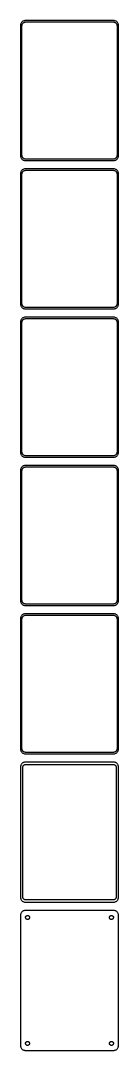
# Model space of a CAD drawing. Header units: metres. Extents: x -52 to 52, y 2310 to 4686.
# Drawn here: x -52 to 52, y 2310 to 3414 of the extents above; entities that cross this region are included whole.
import ezdxf

# ---------------------------------------------------------------- set-up
doc = ezdxf.new("R2010")
doc.units = ezdxf.units.M

msp = doc.modelspace()

# ---------------------------------------------------------------- linework, layer by layer
for p, q in [((-51.8815, 3411.41), (-52.1489, 3410.84)), ((-51.5451, 3411.94), (-51.8815, 3411.41)), ((-51.1448, 3412.42), (-51.5451, 3411.94)), ((-50.6871, 3412.85), (-51.1448, 3412.42)), ((-50.1791, 3413.22), (-50.6871, 3412.85)), ((-49.6289, 3413.52), (-50.1791, 3413.22)), ((-49.9159, 3411.24), (-49.5497, 3411.58)), ((-49.0451, 3413.76), (-49.6289, 3413.52)), ((-49.5497, 3411.58), (-49.1433, 3411.88)), ((-49.1433, 3411.88), (-48.7031, 3412.12)), ((-48.4369, 3413.91), (-49.0451, 3413.76)), ((-48.7031, 3412.12), (-48.2361, 3412.3)), ((-47.8139, 3413.99), (-48.4369, 3413.91)), ((-48.2361, 3412.3), (-47.7495, 3412.43)), ((47.8139, 3413.99), (-47.8139, 3413.99)), ((-47.7495, 3412.43), (-47.2512, 3412.49)), ((-47.2512, 3412.49), (47.2512, 3412.49)), ((47.2512, 3412.49), (47.7495, 3412.43)), ((47.7495, 3412.43), (48.2361, 3412.3)), ((48.4369, 3413.91), (47.8139, 3413.99)), ((48.2361, 3412.3), (48.7031, 3412.12)), ((49.0451, 3413.76), (48.4369, 3413.91)), ((48.7031, 3412.12), (49.1433, 3411.88)), ((49.6289, 3413.52), (49.0451, 3413.76)), ((49.1433, 3411.88), (49.5497, 3411.58)), ((49.5497, 3411.58), (49.9159, 3411.24)), ((50.1791, 3413.22), (49.6289, 3413.52)), ((50.6871, 3412.85), (50.1791, 3413.22)), ((51.1448, 3412.42), (50.6871, 3412.85)), ((51.5451, 3411.94), (51.1448, 3412.42)), ((51.8815, 3411.41), (51.5451, 3411.94)), ((52.1489, 3410.84), (51.8815, 3411.41)), ((-52.4606, 3409.63), (-52.5, 3409)), ((-52.5, 3409), (-52.5, 3269)), ((-52.3429, 3410.24), (-52.4606, 3409.63)), ((-52.1489, 3410.84), (-52.3429, 3410.24)), ((-51, 3408.5), (-50.9685, 3409)), ((-51, 3269.5), (-51, 3408.5)), ((-50.9685, 3409), (-50.8743, 3409.49)), ((-50.8743, 3409.49), (-50.7191, 3409.97)), ((-50.7191, 3409.97), (-50.5052, 3410.43)), ((-50.5052, 3410.43), (-50.2361, 3410.85)), ((-50.2361, 3410.85), (-49.9159, 3411.24)), ((49.9159, 3411.24), (50.2361, 3410.85)), ((50.2361, 3410.85), (50.5052, 3410.43)), ((50.5052, 3410.43), (50.7191, 3409.97)), ((50.7191, 3409.97), (50.8743, 3409.49)), ((50.8743, 3409.49), (50.9685, 3409)), ((50.9685, 3409), (51, 3408.5)), ((51, 3408.5), (51, 3269.5)), ((52.3429, 3410.24), (52.1489, 3410.84)), ((52.4606, 3409.63), (52.3429, 3410.24)), ((52.5, 3409), (52.4606, 3409.63)), ((52.5, 3269), (52.5, 3409)), ((-52.5, 3269), (-52.4606, 3268.37)), ((-52.4606, 3268.37), (-52.3429, 3267.76)), ((-50.9685, 3269), (-51, 3269.5)), ((-50.8743, 3268.51), (-50.9685, 3269)), ((-50.7191, 3268.03), (-50.8743, 3268.51)), ((-50.5052, 3267.57), (-50.7191, 3268.03)), ((50.7191, 3268.03), (50.5052, 3267.57)), ((50.8743, 3268.51), (50.7191, 3268.03)), ((50.9685, 3269), (50.8743, 3268.51)), ((51, 3269.5), (50.9685, 3269)), ((52.3429, 3267.76), (52.4606, 3268.37)), ((52.4606, 3268.37), (52.5, 3269)), ((-52.3429, 3267.76), (-52.1489, 3267.16)), ((-52.1489, 3267.16), (-51.8815, 3266.59)), ((-51.8815, 3266.59), (-51.5451, 3266.06)), ((-51.5451, 3266.06), (-51.1448, 3265.58)), ((-51.1448, 3265.58), (-50.6871, 3265.15)), ((-50.6871, 3265.15), (-50.1791, 3264.78)), ((-50.2361, 3267.15), (-50.5052, 3267.57)), ((-49.9159, 3266.76), (-50.2361, 3267.15)), ((-50.1791, 3264.78), (-49.6289, 3264.48)), ((-49.5497, 3266.42), (-49.9159, 3266.76)), ((-49.6289, 3264.48), (-49.0451, 3264.24)), ((-49.1433, 3266.12), (-49.5497, 3266.42)), ((-48.7031, 3265.88), (-49.1433, 3266.12)), ((-49.0451, 3264.24), (-48.4369, 3264.09)), ((-48.2361, 3265.7), (-48.7031, 3265.88)), ((-48.4369, 3264.09), (-47.8139, 3264.01)), ((-47.7495, 3265.57), (-48.2361, 3265.7)), ((-47.8139, 3264.01), (47.8139, 3264.01)), ((-47.2512, 3265.51), (-47.7495, 3265.57)), ((47.2512, 3265.51), (-47.2512, 3265.51)), ((47.7495, 3265.57), (47.2512, 3265.51)), ((48.2361, 3265.7), (47.7495, 3265.57)), ((47.8139, 3264.01), (48.4369, 3264.09)), ((48.7031, 3265.88), (48.2361, 3265.7)), ((48.4369, 3264.09), (49.0451, 3264.24)), ((49.1433, 3266.12), (48.7031, 3265.88)), ((49.0451, 3264.24), (49.6289, 3264.48)), ((49.5497, 3266.42), (49.1433, 3266.12)), ((49.9159, 3266.76), (49.5497, 3266.42)), ((49.6289, 3264.48), (50.1791, 3264.78)), ((50.2361, 3267.15), (49.9159, 3266.76)), ((50.1791, 3264.78), (50.6871, 3265.15)), ((50.5052, 3267.57), (50.2361, 3267.15)), ((50.6871, 3265.15), (51.1448, 3265.58)), ((51.1448, 3265.58), (51.5451, 3266.06)), ((51.5451, 3266.06), (51.8815, 3266.59)), ((51.8815, 3266.59), (52.1489, 3267.16)), ((52.1489, 3267.16), (52.3429, 3267.76)), ((-52.4606, 3250.63), (-52.5, 3250)), ((-52.5, 3250), (-52.5, 3110)), ((-52.3429, 3251.24), (-52.4606, 3250.63)), ((-52.1489, 3251.84), (-52.3429, 3251.24)), ((-51.8815, 3252.41), (-52.1489, 3251.84)), ((-51.5451, 3252.94), (-51.8815, 3252.41)), ((-51.1448, 3253.42), (-51.5451, 3252.94)), ((-50.6871, 3253.85), (-51.1448, 3253.42)), ((-51, 3249.5), (-50.9685, 3250)), ((-51, 3110.5), (-51, 3249.5)), ((-50.9685, 3250), (-50.8743, 3250.49)), ((-50.8743, 3250.49), (-50.7191, 3250.97)), ((-50.7191, 3250.97), (-50.5052, 3251.43)), ((-50.1791, 3254.22), (-50.6871, 3253.85)), ((-50.5052, 3251.43), (-50.2361, 3251.85)), ((-50.2361, 3251.85), (-49.9159, 3252.24)), ((-49.6289, 3254.52), (-50.1791, 3254.22)), ((-49.9159, 3252.24), (-49.5497, 3252.58)), ((-49.0451, 3254.76), (-49.6289, 3254.52)), ((-49.5497, 3252.58), (-49.1433, 3252.88)), ((-49.1433, 3252.88), (-48.7031, 3253.12)), ((-48.4369, 3254.91), (-49.0451, 3254.76)), ((-48.7031, 3253.12), (-48.2361, 3253.3)), ((-47.8139, 3254.99), (-48.4369, 3254.91)), ((-48.2361, 3253.3), (-47.7495, 3253.43)), ((47.8139, 3254.99), (-47.8139, 3254.99)), ((-47.7495, 3253.43), (-47.2512, 3253.49)), ((-47.2512, 3253.49), (47.2512, 3253.49)), ((47.2512, 3253.49), (47.7495, 3253.43)), ((47.7495, 3253.43), (48.2361, 3253.3)), ((48.4369, 3254.91), (47.8139, 3254.99)), ((48.2361, 3253.3), (48.7031, 3253.12)), ((49.0451, 3254.76), (48.4369, 3254.91)), ((48.7031, 3253.12), (49.1433, 3252.88)), ((49.6289, 3254.52), (49.0451, 3254.76)), ((49.1433, 3252.88), (49.5497, 3252.58)), ((49.5497, 3252.58), (49.9159, 3252.24)), ((50.1791, 3254.22), (49.6289, 3254.52)), ((49.9159, 3252.24), (50.2361, 3251.85)), ((50.6871, 3253.85), (50.1791, 3254.22)), ((50.2361, 3251.85), (50.5052, 3251.43)), ((50.5052, 3251.43), (50.7191, 3250.97)), ((51.1448, 3253.42), (50.6871, 3253.85)), ((50.7191, 3250.97), (50.8743, 3250.49)), ((50.8743, 3250.49), (50.9685, 3250)), ((50.9685, 3250), (51, 3249.5)), ((51, 3249.5), (51, 3110.5)), ((51.5451, 3252.94), (51.1448, 3253.42)), ((51.8815, 3252.41), (51.5451, 3252.94)), ((52.1489, 3251.84), (51.8815, 3252.41)), ((52.3429, 3251.24), (52.1489, 3251.84)), ((52.4606, 3250.63), (52.3429, 3251.24)), ((52.5, 3250), (52.4606, 3250.63)), ((52.5, 3110), (52.5, 3250)), ((-52.5, 3110), (-52.4606, 3109.37)), ((-52.4606, 3109.37), (-52.3429, 3108.76)), ((-52.3429, 3108.76), (-52.1489, 3108.16)), ((-52.1489, 3108.16), (-51.8815, 3107.59)), ((-51.8815, 3107.59), (-51.5451, 3107.06)), ((-51.5451, 3107.06), (-51.1448, 3106.58)), ((-51.1448, 3106.58), (-50.6871, 3106.15)), ((-50.9685, 3110), (-51, 3110.5)), ((-50.8743, 3109.51), (-50.9685, 3110)), ((-50.7191, 3109.03), (-50.8743, 3109.51)), ((-50.5052, 3108.57), (-50.7191, 3109.03)), ((-50.6871, 3106.15), (-50.1791, 3105.78)), ((-50.2361, 3108.15), (-50.5052, 3108.57)), ((-49.9159, 3107.76), (-50.2361, 3108.15)), ((-50.1791, 3105.78), (-49.6289, 3105.48)), ((-49.5497, 3107.42), (-49.9159, 3107.76)), ((-49.6289, 3105.48), (-49.0451, 3105.24)), ((-49.1433, 3107.12), (-49.5497, 3107.42)), ((-48.7031, 3106.88), (-49.1433, 3107.12)), ((-49.0451, 3105.24), (-48.4369, 3105.09)), ((-48.2361, 3106.7), (-48.7031, 3106.88)), ((-48.4369, 3105.09), (-47.8139, 3105.01)), ((-47.7495, 3106.57), (-48.2361, 3106.7)), ((-47.8139, 3105.01), (47.8139, 3105.01)), ((-47.2512, 3106.51), (-47.7495, 3106.57)), ((47.2512, 3106.51), (-47.2512, 3106.51)), ((47.7495, 3106.57), (47.2512, 3106.51)), ((48.2361, 3106.7), (47.7495, 3106.57)), ((47.8139, 3105.01), (48.4369, 3105.09)), ((48.7031, 3106.88), (48.2361, 3106.7)), ((48.4369, 3105.09), (49.0451, 3105.24)), ((49.1433, 3107.12), (48.7031, 3106.88)), ((49.0451, 3105.24), (49.6289, 3105.48)), ((49.5497, 3107.42), (49.1433, 3107.12)), ((49.9159, 3107.76), (49.5497, 3107.42)), ((49.6289, 3105.48), (50.1791, 3105.78)), ((50.2361, 3108.15), (49.9159, 3107.76)), ((50.1791, 3105.78), (50.6871, 3106.15)), ((50.5052, 3108.57), (50.2361, 3108.15)), ((50.7191, 3109.03), (50.5052, 3108.57)), ((50.6871, 3106.15), (51.1448, 3106.58)), ((50.8743, 3109.51), (50.7191, 3109.03)), ((50.9685, 3110), (50.8743, 3109.51)), ((51, 3110.5), (50.9685, 3110)), ((51.1448, 3106.58), (51.5451, 3107.06)), ((51.5451, 3107.06), (51.8815, 3107.59)), ((51.8815, 3107.59), (52.1489, 3108.16)), ((52.1489, 3108.16), (52.3429, 3108.76)), ((52.3429, 3108.76), (52.4606, 3109.37)), ((52.4606, 3109.37), (52.5, 3110)), ((-52.4606, 3091.63), (-52.5, 3091)), ((-52.3429, 3092.24), (-52.4606, 3091.63)), ((-52.1489, 3092.84), (-52.3429, 3092.24)), ((-51.8815, 3093.41), (-52.1489, 3092.84)), ((-51.5451, 3093.94), (-51.8815, 3093.41)), ((-51.1448, 3094.42), (-51.5451, 3093.94)), ((-50.6871, 3094.85), (-51.1448, 3094.42)), ((-50.9685, 3091), (-50.8743, 3091.49)), ((-50.8743, 3091.49), (-50.7191, 3091.97)), ((-50.7191, 3091.97), (-50.5052, 3092.43)), ((-50.1791, 3095.22), (-50.6871, 3094.85)), ((-50.5052, 3092.43), (-50.2361, 3092.85)), ((-50.2361, 3092.85), (-49.9159, 3093.24)), ((-49.6289, 3095.52), (-50.1791, 3095.22)), ((-49.9159, 3093.24), (-49.5497, 3093.58)), ((-49.0451, 3095.76), (-49.6289, 3095.52)), ((-49.5497, 3093.58), (-49.1433, 3093.88)), ((-49.1433, 3093.88), (-48.7031, 3094.12)), ((-48.4369, 3095.91), (-49.0451, 3095.76)), ((-48.7031, 3094.12), (-48.2361, 3094.3)), ((-47.8139, 3095.99), (-48.4369, 3095.91)), ((-48.2361, 3094.3), (-47.7495, 3094.43)), ((47.8139, 3095.99), (-47.8139, 3095.99)), ((-47.7495, 3094.43), (-47.2512, 3094.49)), ((-47.2512, 3094.49), (47.2512, 3094.49)), ((47.2512, 3094.49), (47.7495, 3094.43)), ((47.7495, 3094.43), (48.2361, 3094.3)), ((48.4369, 3095.91), (47.8139, 3095.99)), ((48.2361, 3094.3), (48.7031, 3094.12)), ((49.0451, 3095.76), (48.4369, 3095.91)), ((48.7031, 3094.12), (49.1433, 3093.88)), ((49.6289, 3095.52), (49.0451, 3095.76)), ((49.1433, 3093.88), (49.5497, 3093.58)), ((49.5497, 3093.58), (49.9159, 3093.24)), ((50.1791, 3095.22), (49.6289, 3095.52)), ((49.9159, 3093.24), (50.2361, 3092.85)), ((50.6871, 3094.85), (50.1791, 3095.22)), ((50.2361, 3092.85), (50.5052, 3092.43)), ((50.5052, 3092.43), (50.7191, 3091.97)), ((51.1448, 3094.42), (50.6871, 3094.85)), ((50.7191, 3091.97), (50.8743, 3091.49)), ((50.8743, 3091.49), (50.9685, 3091)), ((51.5451, 3093.94), (51.1448, 3094.42)), ((51.8815, 3093.41), (51.5451, 3093.94)), ((52.1489, 3092.84), (51.8815, 3093.41)), ((52.3429, 3092.24), (52.1489, 3092.84)), ((52.4606, 3091.63), (52.3429, 3092.24)), ((52.5, 3091), (52.4606, 3091.63)), ((-52.5, 3091), (-52.5, 2951)), ((-51, 3090.5), (-50.9685, 3091)), ((-51, 2951.5), (-51, 3090.5)), ((50.9685, 3091), (51, 3090.5)), ((51, 3090.5), (51, 2951.5)), ((52.5, 2951), (52.5, 3091)), ((-52.5, 2951), (-52.4606, 2950.37)), ((-52.4606, 2950.37), (-52.3429, 2949.76)), ((-52.3429, 2949.76), (-52.1489, 2949.16)), ((-52.1489, 2949.16), (-51.8815, 2948.59)), ((-51.8815, 2948.59), (-51.5451, 2948.06)), ((-51.5451, 2948.06), (-51.1448, 2947.58)), ((-50.9685, 2951), (-51, 2951.5)), ((-50.8743, 2950.51), (-50.9685, 2951)), ((-50.7191, 2950.03), (-50.8743, 2950.51)), ((-50.5052, 2949.57), (-50.7191, 2950.03)), ((-50.2361, 2949.15), (-50.5052, 2949.57)), ((-49.9159, 2948.76), (-50.2361, 2949.15)), ((-49.5497, 2948.42), (-49.9159, 2948.76)), ((-49.1433, 2948.12), (-49.5497, 2948.42)), ((-48.7031, 2947.88), (-49.1433, 2948.12)), ((-48.2361, 2947.7), (-48.7031, 2947.88)), ((-47.7495, 2947.57), (-48.2361, 2947.7)), ((48.2361, 2947.7), (47.7495, 2947.57)), ((48.7031, 2947.88), (48.2361, 2947.7)), ((49.1433, 2948.12), (48.7031, 2947.88)), ((49.5497, 2948.42), (49.1433, 2948.12)), ((49.9159, 2948.76), (49.5497, 2948.42)), ((50.2361, 2949.15), (49.9159, 2948.76)), ((50.5052, 2949.57), (50.2361, 2949.15)), ((50.7191, 2950.03), (50.5052, 2949.57)), ((50.8743, 2950.51), (50.7191, 2950.03)), ((50.9685, 2951), (50.8743, 2950.51)), ((51, 2951.5), (50.9685, 2951)), ((51.1448, 2947.58), (51.5451, 2948.06)), ((51.5451, 2948.06), (51.8815, 2948.59)), ((51.8815, 2948.59), (52.1489, 2949.16)), ((52.1489, 2949.16), (52.3429, 2949.76)), ((52.3429, 2949.76), (52.4606, 2950.37)), ((52.4606, 2950.37), (52.5, 2951)), ((-51.1448, 2947.58), (-50.6871, 2947.15)), ((-50.6871, 2947.15), (-50.1791, 2946.78)), ((-50.1791, 2946.78), (-49.6289, 2946.48)), ((-49.6289, 2946.48), (-49.0451, 2946.24)), ((-49.0451, 2936.76), (-49.6289, 2936.52)), ((-49.0451, 2946.24), (-48.4369, 2946.09)), ((-48.4369, 2936.91), (-49.0451, 2936.76)), ((-48.4369, 2946.09), (-47.8139, 2946.01)), ((-47.8139, 2936.99), (-48.4369, 2936.91)), ((-47.8139, 2946.01), (47.8139, 2946.01)), ((47.8139, 2936.99), (-47.8139, 2936.99)), ((-47.2512, 2947.51), (-47.7495, 2947.57)), ((47.2512, 2947.51), (-47.2512, 2947.51)), ((47.7495, 2947.57), (47.2512, 2947.51)), ((47.8139, 2946.01), (48.4369, 2946.09)), ((48.4369, 2936.91), (47.8139, 2936.99)), ((48.4369, 2946.09), (49.0451, 2946.24)), ((49.0451, 2936.76), (48.4369, 2936.91)), ((49.0451, 2946.24), (49.6289, 2946.48)), ((49.6289, 2936.52), (49.0451, 2936.76)), ((49.6289, 2946.48), (50.1791, 2946.78)), ((50.1791, 2946.78), (50.6871, 2947.15)), ((50.6871, 2947.15), (51.1448, 2947.58)), ((-52.4606, 2932.63), (-52.5, 2932)), ((-52.5, 2932), (-52.5, 2792)), ((-52.3429, 2933.24), (-52.4606, 2932.63)), ((-52.1489, 2933.84), (-52.3429, 2933.24)), ((-51.8815, 2934.41), (-52.1489, 2933.84)), ((-51.5451, 2934.94), (-51.8815, 2934.41)), ((-51.1448, 2935.42), (-51.5451, 2934.94)), ((-50.6871, 2935.85), (-51.1448, 2935.42)), ((-51, 2931.5), (-50.9685, 2932)), ((-51, 2792.5), (-51, 2931.5)), ((-50.9685, 2932), (-50.8743, 2932.49)), ((-50.8743, 2932.49), (-50.7191, 2932.97)), ((-50.7191, 2932.97), (-50.5052, 2933.43)), ((-50.1791, 2936.22), (-50.6871, 2935.85)), ((-50.5052, 2933.43), (-50.2361, 2933.85)), ((-50.2361, 2933.85), (-49.9159, 2934.24)), ((-49.6289, 2936.52), (-50.1791, 2936.22)), ((-49.9159, 2934.24), (-49.5497, 2934.58)), ((-49.5497, 2934.58), (-49.1433, 2934.88)), ((-49.1433, 2934.88), (-48.7031, 2935.12)), ((-48.7031, 2935.12), (-48.2361, 2935.3)), ((-48.2361, 2935.3), (-47.7495, 2935.43)), ((-47.7495, 2935.43), (-47.2512, 2935.49)), ((-47.2512, 2935.49), (47.2512, 2935.49)), ((47.2512, 2935.49), (47.7495, 2935.43)), ((47.7495, 2935.43), (48.2361, 2935.3)), ((48.2361, 2935.3), (48.7031, 2935.12)), ((48.7031, 2935.12), (49.1433, 2934.88)), ((49.1433, 2934.88), (49.5497, 2934.58)), ((49.5497, 2934.58), (49.9159, 2934.24)), ((50.1791, 2936.22), (49.6289, 2936.52)), ((49.9159, 2934.24), (50.2361, 2933.85)), ((50.6871, 2935.85), (50.1791, 2936.22)), ((50.2361, 2933.85), (50.5052, 2933.43)), ((50.5052, 2933.43), (50.7191, 2932.97)), ((51.1448, 2935.42), (50.6871, 2935.85)), ((50.7191, 2932.97), (50.8743, 2932.49)), ((50.8743, 2932.49), (50.9685, 2932)), ((50.9685, 2932), (51, 2931.5)), ((51, 2931.5), (51, 2792.5)), ((51.5451, 2934.94), (51.1448, 2935.42)), ((51.8815, 2934.41), (51.5451, 2934.94)), ((52.1489, 2933.84), (51.8815, 2934.41)), ((52.3429, 2933.24), (52.1489, 2933.84)), ((52.4606, 2932.63), (52.3429, 2933.24)), ((52.5, 2932), (52.4606, 2932.63)), ((52.5, 2792), (52.5, 2932)), ((-52.5, 2792), (-52.4606, 2791.37)), ((-52.4606, 2791.37), (-52.3429, 2790.76)), ((-52.3429, 2790.76), (-52.1489, 2790.16)), ((-52.1489, 2790.16), (-51.8815, 2789.59)), ((-51.8815, 2789.59), (-51.5451, 2789.06)), ((-51.5451, 2789.06), (-51.1448, 2788.58)), ((-51.1448, 2788.58), (-50.6871, 2788.15)), ((-50.9685, 2792), (-51, 2792.5)), ((-50.8743, 2791.51), (-50.9685, 2792)), ((-50.7191, 2791.03), (-50.8743, 2791.51)), ((-50.5052, 2790.57), (-50.7191, 2791.03)), ((-50.6871, 2788.15), (-50.1791, 2787.78)), ((-50.2361, 2790.15), (-50.5052, 2790.57)), ((-49.9159, 2789.76), (-50.2361, 2790.15)), ((-50.1791, 2787.78), (-49.6289, 2787.48)), ((-49.5497, 2789.42), (-49.9159, 2789.76)), ((-49.6289, 2787.48), (-49.0451, 2787.24)), ((-49.1433, 2789.12), (-49.5497, 2789.42)), ((-48.7031, 2788.88), (-49.1433, 2789.12)), ((-49.0451, 2787.24), (-48.4369, 2787.09)), ((-48.2361, 2788.7), (-48.7031, 2788.88)), ((-48.4369, 2787.09), (-47.8139, 2787.01)), ((-47.7495, 2788.57), (-48.2361, 2788.7)), ((-47.8139, 2787.01), (47.8139, 2787.01)), ((-47.2512, 2788.51), (-47.7495, 2788.57)), ((47.2512, 2788.51), (-47.2512, 2788.51)), ((47.7495, 2788.57), (47.2512, 2788.51)), ((48.2361, 2788.7), (47.7495, 2788.57)), ((47.8139, 2787.01), (48.4369, 2787.09)), ((48.7031, 2788.88), (48.2361, 2788.7)), ((48.4369, 2787.09), (49.0451, 2787.24)), ((49.1433, 2789.12), (48.7031, 2788.88)), ((49.0451, 2787.24), (49.6289, 2787.48)), ((49.5497, 2789.42), (49.1433, 2789.12)), ((49.9159, 2789.76), (49.5497, 2789.42)), ((49.6289, 2787.48), (50.1791, 2787.78)), ((50.2361, 2790.15), (49.9159, 2789.76)), ((50.1791, 2787.78), (50.6871, 2788.15)), ((50.5052, 2790.57), (50.2361, 2790.15)), ((50.7191, 2791.03), (50.5052, 2790.57)), ((50.6871, 2788.15), (51.1448, 2788.58)), ((50.8743, 2791.51), (50.7191, 2791.03)), ((50.9685, 2792), (50.8743, 2791.51)), ((51, 2792.5), (50.9685, 2792)), ((51.1448, 2788.58), (51.5451, 2789.06)), ((51.5451, 2789.06), (51.8815, 2789.59)), ((51.8815, 2789.59), (52.1489, 2790.16)), ((52.1489, 2790.16), (52.3429, 2790.76)), ((52.3429, 2790.76), (52.4606, 2791.37)), ((52.4606, 2791.37), (52.5, 2792)), ((-52.4606, 2773.63), (-52.5, 2773)), ((-52.5, 2773), (-52.5, 2633)), ((-52.3429, 2774.24), (-52.4606, 2773.63)), ((-52.1489, 2774.84), (-52.3429, 2774.24)), ((-51.8815, 2775.41), (-52.1489, 2774.84)), ((-51.5451, 2775.94), (-51.8815, 2775.41)), ((-51.1448, 2776.42), (-51.5451, 2775.94)), ((-50.6871, 2776.85), (-51.1448, 2776.42)), ((-51, 2772.5), (-50.9685, 2773)), ((-51, 2633.5), (-51, 2772.5)), ((-50.9685, 2773), (-50.8743, 2773.49)), ((-50.8743, 2773.49), (-50.7191, 2773.97)), ((-50.7191, 2773.97), (-50.5052, 2774.43)), ((-50.1791, 2777.22), (-50.6871, 2776.85)), ((-50.5052, 2774.43), (-50.2361, 2774.85)), ((-50.2361, 2774.85), (-49.9159, 2775.24)), ((-49.6289, 2777.52), (-50.1791, 2777.22)), ((-49.9159, 2775.24), (-49.5497, 2775.58)), ((-49.0451, 2777.76), (-49.6289, 2777.52)), ((-49.5497, 2775.58), (-49.1433, 2775.88)), ((-49.1433, 2775.88), (-48.7031, 2776.12)), ((-48.4369, 2777.91), (-49.0451, 2777.76)), ((-48.7031, 2776.12), (-48.2361, 2776.3)), ((-47.8139, 2777.99), (-48.4369, 2777.91)), ((-48.2361, 2776.3), (-47.7495, 2776.43)), ((47.8139, 2777.99), (-47.8139, 2777.99)), ((-47.7495, 2776.43), (-47.2512, 2776.49)), ((-47.2512, 2776.49), (47.2512, 2776.49)), ((47.2512, 2776.49), (47.7495, 2776.43)), ((47.7495, 2776.43), (48.2361, 2776.3)), ((48.4369, 2777.91), (47.8139, 2777.99)), ((48.2361, 2776.3), (48.7031, 2776.12)), ((49.0451, 2777.76), (48.4369, 2777.91)), ((48.7031, 2776.12), (49.1433, 2775.88)), ((49.6289, 2777.52), (49.0451, 2777.76)), ((49.1433, 2775.88), (49.5497, 2775.58)), ((49.5497, 2775.58), (49.9159, 2775.24)), ((50.1791, 2777.22), (49.6289, 2777.52)), ((49.9159, 2775.24), (50.2361, 2774.85)), ((50.6871, 2776.85), (50.1791, 2777.22)), ((50.2361, 2774.85), (50.5052, 2774.43)), ((50.5052, 2774.43), (50.7191, 2773.97)), ((51.1448, 2776.42), (50.6871, 2776.85)), ((50.7191, 2773.97), (50.8743, 2773.49)), ((50.8743, 2773.49), (50.9685, 2773)), ((50.9685, 2773), (51, 2772.5)), ((51, 2772.5), (51, 2633.5)), ((51.5451, 2775.94), (51.1448, 2776.42)), ((51.8815, 2775.41), (51.5451, 2775.94)), ((52.1489, 2774.84), (51.8815, 2775.41)), ((52.3429, 2774.24), (52.1489, 2774.84)), ((52.4606, 2773.63), (52.3429, 2774.24)), ((52.5, 2773), (52.4606, 2773.63)), ((52.5, 2633), (52.5, 2773)), ((-52.5, 2633), (-52.4606, 2632.37)), ((-52.4606, 2632.37), (-52.3429, 2631.76)), ((-52.3429, 2631.76), (-52.1489, 2631.16)), ((-52.1489, 2631.16), (-51.8815, 2630.59)), ((-51.8815, 2630.59), (-51.5451, 2630.06)), ((-51.5451, 2630.06), (-51.1448, 2629.58)), ((-51.1448, 2629.58), (-50.6871, 2629.15)), ((-50.9685, 2633), (-51, 2633.5)), ((-50.8743, 2632.51), (-50.9685, 2633)), ((-50.7191, 2632.03), (-50.8743, 2632.51)), ((-50.5052, 2631.57), (-50.7191, 2632.03)), ((-50.6871, 2629.15), (-50.1791, 2628.78)), ((-50.2361, 2631.15), (-50.5052, 2631.57)), ((-49.9159, 2630.76), (-50.2361, 2631.15)), ((-50.1791, 2628.78), (-49.6289, 2628.48)), ((-49.5497, 2630.42), (-49.9159, 2630.76)), ((-49.6289, 2628.48), (-49.0451, 2628.24)), ((-49.1433, 2630.12), (-49.5497, 2630.42)), ((-48.7031, 2629.88), (-49.1433, 2630.12)), ((-49.0451, 2628.24), (-48.4369, 2628.09)), ((-48.2361, 2629.7), (-48.7031, 2629.88)), ((-48.4369, 2628.09), (-47.8139, 2628.01)), ((-47.7495, 2629.57), (-48.2361, 2629.7)), ((-47.8139, 2628.01), (47.8139, 2628.01)), ((-47.2512, 2629.51), (-47.7495, 2629.57)), ((47.2512, 2629.51), (-47.2512, 2629.51)), ((47.7495, 2629.57), (47.2512, 2629.51)), ((48.2361, 2629.7), (47.7495, 2629.57)), ((47.8139, 2628.01), (48.4369, 2628.09)), ((48.7031, 2629.88), (48.2361, 2629.7)), ((48.4369, 2628.09), (49.0451, 2628.24)), ((49.1433, 2630.12), (48.7031, 2629.88)), ((49.0451, 2628.24), (49.6289, 2628.48)), ((49.5497, 2630.42), (49.1433, 2630.12)), ((49.9159, 2630.76), (49.5497, 2630.42)), ((49.6289, 2628.48), (50.1791, 2628.78)), ((50.2361, 2631.15), (49.9159, 2630.76)), ((50.1791, 2628.78), (50.6871, 2629.15)), ((50.5052, 2631.57), (50.2361, 2631.15)), ((50.7191, 2632.03), (50.5052, 2631.57)), ((50.6871, 2629.15), (51.1448, 2629.58)), ((50.8743, 2632.51), (50.7191, 2632.03)), ((50.9685, 2633), (50.8743, 2632.51)), ((51, 2633.5), (50.9685, 2633)), ((51.1448, 2629.58), (51.5451, 2630.06)), ((51.5451, 2630.06), (51.8815, 2630.59)), ((51.8815, 2630.59), (52.1489, 2631.16)), ((52.1489, 2631.16), (52.3429, 2631.76)), ((52.3429, 2631.76), (52.4606, 2632.37)), ((52.4606, 2632.37), (52.5, 2633)), ((-51.5451, 2616.94), (-51.8815, 2616.41)), ((-51.1448, 2617.42), (-51.5451, 2616.94)), ((-50.6871, 2617.85), (-51.1448, 2617.42)), ((-50.1791, 2618.22), (-50.6871, 2617.85)), ((-49.6289, 2618.52), (-50.1791, 2618.22)), ((-49.0451, 2618.76), (-49.6289, 2618.52)), ((-48.4369, 2618.91), (-49.0451, 2618.76)), ((-47.8139, 2618.99), (-48.4369, 2618.91)), ((-48.3254, 2616.32), (-47.9619, 2616.46)), ((-47.9619, 2616.46), (-47.5833, 2616.56)), ((47.8139, 2618.99), (-47.8139, 2618.99)), ((-47.5833, 2616.56), (-47.1954, 2616.61)), ((-47.1954, 2616.61), (47.1954, 2616.61)), ((47.1954, 2616.61), (47.5833, 2616.56)), ((47.5833, 2616.56), (47.9619, 2616.46)), ((48.4369, 2618.91), (47.8139, 2618.99)), ((47.9619, 2616.46), (48.3254, 2616.32)), ((49.0451, 2618.76), (48.4369, 2618.91)), ((49.6289, 2618.52), (49.0451, 2618.76)), ((50.1791, 2618.22), (49.6289, 2618.52)), ((50.6871, 2617.85), (50.1791, 2618.22)), ((51.1448, 2617.42), (50.6871, 2617.85)), ((51.5451, 2616.94), (51.1448, 2617.42)), ((51.8815, 2616.41), (51.5451, 2616.94)), ((-52.4606, 2614.63), (-52.5, 2614)), ((-52.5, 2614), (-52.5, 2474)), ((-52.3429, 2615.24), (-52.4606, 2614.63)), ((-52.1489, 2615.84), (-52.3429, 2615.24)), ((-51.8815, 2616.41), (-52.1489, 2615.84)), ((-50.1129, 2613.5), (-50.0884, 2613.89)), ((-50.1129, 2474.5), (-50.1129, 2613.5)), ((-50.0884, 2613.89), (-50.0151, 2614.27)), ((-50.0151, 2614.27), (-49.8943, 2614.65)), ((-49.8943, 2614.65), (-49.7279, 2615)), ((-49.7279, 2615), (-49.5184, 2615.33)), ((-49.5184, 2615.33), (-49.2692, 2615.63)), ((-49.2692, 2615.63), (-48.9842, 2615.9)), ((-48.9842, 2615.9), (-48.668, 2616.13)), ((-48.668, 2616.13), (-48.3254, 2616.32)), ((48.3254, 2616.32), (48.668, 2616.13)), ((48.668, 2616.13), (48.9842, 2615.9)), ((48.9842, 2615.9), (49.2692, 2615.63)), ((49.2692, 2615.63), (49.5184, 2615.33)), ((49.5184, 2615.33), (49.7279, 2615)), ((49.7279, 2615), (49.8943, 2614.65)), ((49.8943, 2614.65), (50.0151, 2614.27)), ((50.0151, 2614.27), (50.0884, 2613.89)), ((50.0884, 2613.89), (50.1129, 2613.5)), ((50.1129, 2613.5), (50.1129, 2474.5)), ((52.1489, 2615.84), (51.8815, 2616.41)), ((52.3429, 2615.24), (52.1489, 2615.84)), ((52.4606, 2614.63), (52.3429, 2615.24)), ((52.5, 2614), (52.4606, 2614.63)), ((52.5, 2474), (52.5, 2614)), ((-52.5, 2474), (-52.4606, 2473.37)), ((-52.4606, 2473.37), (-52.3429, 2472.76)), ((-50.0884, 2474.11), (-50.1129, 2474.5)), ((-50.0151, 2473.73), (-50.0884, 2474.11)), ((-49.8943, 2473.35), (-50.0151, 2473.73)), ((-49.7279, 2473), (-49.8943, 2473.35)), ((-49.5184, 2472.67), (-49.7279, 2473)), ((49.7279, 2473), (49.5184, 2472.67)), ((49.8943, 2473.35), (49.7279, 2473)), ((50.0151, 2473.73), (49.8943, 2473.35)), ((50.0884, 2474.11), (50.0151, 2473.73)), ((50.1129, 2474.5), (50.0884, 2474.11)), ((52.3429, 2472.76), (52.4606, 2473.37)), ((52.4606, 2473.37), (52.5, 2474)), ((-52.3429, 2472.76), (-52.1489, 2472.16)), ((-52.1489, 2472.16), (-51.8815, 2471.59)), ((-51.8815, 2471.59), (-51.5451, 2471.06)), ((-51.5451, 2471.06), (-51.1448, 2470.58)), ((-51.1448, 2470.58), (-50.6871, 2470.15)), ((-50.6871, 2470.15), (-50.1791, 2469.78)), ((-50.1791, 2469.78), (-49.6289, 2469.48)), ((-49.6289, 2469.48), (-49.0451, 2469.24)), ((-49.2692, 2472.37), (-49.5184, 2472.67)), ((-48.9842, 2472.1), (-49.2692, 2472.37)), ((-49.0451, 2469.24), (-48.4369, 2469.09)), ((-48.668, 2471.87), (-48.9842, 2472.1)), ((-48.3254, 2471.68), (-48.668, 2471.87)), ((-48.4369, 2469.09), (-47.8139, 2469.01)), ((-47.9619, 2471.54), (-48.3254, 2471.68)), ((-47.5833, 2471.44), (-47.9619, 2471.54)), ((-47.8139, 2469.01), (47.8139, 2469.01)), ((-47.1954, 2471.39), (-47.5833, 2471.44)), ((47.1954, 2471.39), (-47.1954, 2471.39)), ((47.5833, 2471.44), (47.1954, 2471.39)), ((47.9619, 2471.54), (47.5833, 2471.44)), ((47.8139, 2469.01), (48.4369, 2469.09)), ((48.3254, 2471.68), (47.9619, 2471.54)), ((48.668, 2471.87), (48.3254, 2471.68)), ((48.4369, 2469.09), (49.0451, 2469.24)), ((48.9842, 2472.1), (48.668, 2471.87)), ((49.2692, 2472.37), (48.9842, 2472.1)), ((49.0451, 2469.24), (49.6289, 2469.48)), ((49.5184, 2472.67), (49.2692, 2472.37)), ((49.6289, 2469.48), (50.1791, 2469.78)), ((50.1791, 2469.78), (50.6871, 2470.15)), ((50.6871, 2470.15), (51.1448, 2470.58)), ((51.1448, 2470.58), (51.5451, 2471.06)), ((51.5451, 2471.06), (51.8815, 2471.59)), ((51.8815, 2471.59), (52.1489, 2472.16)), ((52.1489, 2472.16), (52.3429, 2472.76)), ((-52.4606, 2455.63), (-52.5, 2455)), ((-52.5, 2455), (-52.5, 2315)), ((-52.3429, 2456.24), (-52.4606, 2455.63)), ((-52.1489, 2456.84), (-52.3429, 2456.24)), ((-51.8815, 2457.41), (-52.1489, 2456.84)), ((-51.5451, 2457.94), (-51.8815, 2457.41)), ((-51.1448, 2458.42), (-51.5451, 2457.94)), ((-50.6871, 2458.85), (-51.1448, 2458.42)), ((-50.1791, 2459.22), (-50.6871, 2458.85)), ((-49.6289, 2459.52), (-50.1791, 2459.22)), ((-49.0451, 2459.76), (-49.6289, 2459.52)), ((-48.4369, 2459.91), (-49.0451, 2459.76)), ((-47.8139, 2459.99), (-48.4369, 2459.91)), ((47.8139, 2459.99), (-47.8139, 2459.99)), ((-47.1353, 2452.5), (-47.1185, 2452.77)), ((-47.1185, 2452.23), (-47.1353, 2452.5)), ((-47.1185, 2452.77), (-47.0682, 2453.03)), ((-47.0682, 2451.97), (-47.1185, 2452.23)), ((-47.0682, 2453.03), (-46.9853, 2453.29)), ((-46.9853, 2451.71), (-47.0682, 2451.97)), ((-46.9853, 2453.29), (-46.8712, 2453.53)), ((-46.8712, 2451.47), (-46.9853, 2451.71)), ((-46.8712, 2453.53), (-46.7275, 2453.76)), ((-46.7275, 2451.24), (-46.8712, 2451.47)), ((-46.7275, 2453.76), (-46.5565, 2453.96)), ((-46.5565, 2451.04), (-46.7275, 2451.24)), ((-46.5565, 2453.96), (-46.3611, 2454.15)), ((-46.3611, 2450.85), (-46.5565, 2451.04)), ((-46.3611, 2454.15), (-46.1441, 2454.3)), ((-46.1441, 2450.7), (-46.3611, 2450.85)), ((-46.1441, 2454.3), (-45.9092, 2454.43)), ((-45.9092, 2454.43), (-45.6598, 2454.53)), ((-45.6598, 2454.53), (-45.4001, 2454.6)), ((-45.4001, 2454.6), (-45.1341, 2454.63)), ((-45.1341, 2454.63), (-44.8659, 2454.63)), ((-44.8659, 2454.63), (-44.5999, 2454.6)), ((-44.5999, 2454.6), (-44.3401, 2454.53)), ((-44.3401, 2454.53), (-44.0908, 2454.43)), ((-44.0908, 2454.43), (-43.8559, 2454.3)), ((-43.8559, 2454.3), (-43.6389, 2454.15)), ((-43.6389, 2450.85), (-43.8559, 2450.7)), ((-43.6389, 2454.15), (-43.4434, 2453.96)), ((-43.4434, 2451.04), (-43.6389, 2450.85)), ((-43.4434, 2453.96), (-43.2725, 2453.76)), ((-43.2725, 2451.24), (-43.4434, 2451.04)), ((-43.2725, 2453.76), (-43.1288, 2453.53)), ((-43.1288, 2451.47), (-43.2725, 2451.24)), ((-43.1288, 2453.53), (-43.0146, 2453.29)), ((-43.0146, 2451.71), (-43.1288, 2451.47)), ((-43.0146, 2453.29), (-42.9318, 2453.03)), ((-42.9318, 2451.97), (-43.0146, 2451.71)), ((-42.9318, 2453.03), (-42.8815, 2452.77)), ((-42.8815, 2452.23), (-42.9318, 2451.97)), ((-42.8815, 2452.77), (-42.8647, 2452.5)), ((-42.8647, 2452.5), (-42.8815, 2452.23)), ((42.8647, 2452.5), (42.8815, 2452.77)), ((42.8815, 2452.23), (42.8647, 2452.5)), ((42.8815, 2452.77), (42.9318, 2453.03)), ((42.9318, 2451.97), (42.8815, 2452.23)), ((42.9318, 2453.03), (43.0146, 2453.29)), ((43.0146, 2451.71), (42.9318, 2451.97)), ((43.0146, 2453.29), (43.1288, 2453.53)), ((43.1288, 2451.47), (43.0146, 2451.71)), ((43.1288, 2453.53), (43.2725, 2453.76)), ((43.2725, 2451.24), (43.1288, 2451.47)), ((43.2725, 2453.76), (43.4434, 2453.96)), ((43.4434, 2451.04), (43.2725, 2451.24)), ((43.4434, 2453.96), (43.6389, 2454.15)), ((43.6389, 2450.85), (43.4434, 2451.04)), ((43.6389, 2454.15), (43.8559, 2454.3)), ((43.8559, 2450.7), (43.6389, 2450.85)), ((43.8559, 2454.3), (44.0908, 2454.43)), ((44.0908, 2454.43), (44.3401, 2454.53)), ((44.3401, 2454.53), (44.5999, 2454.6)), ((44.5999, 2454.6), (44.8659, 2454.63)), ((44.8659, 2454.63), (45.1341, 2454.63)), ((45.1341, 2454.63), (45.4001, 2454.6)), ((45.4001, 2454.6), (45.6598, 2454.53)), ((45.6598, 2454.53), (45.9092, 2454.43)), ((45.9092, 2454.43), (46.1441, 2454.3)), ((46.1441, 2454.3), (46.3611, 2454.15)), ((46.3611, 2450.85), (46.1441, 2450.7)), ((46.3611, 2454.15), (46.5565, 2453.96)), ((46.5565, 2451.04), (46.3611, 2450.85)), ((46.5565, 2453.96), (46.7275, 2453.76)), ((46.7275, 2451.24), (46.5565, 2451.04)), ((46.7275, 2453.76), (46.8712, 2453.53)), ((46.8712, 2451.47), (46.7275, 2451.24)), ((46.8712, 2453.53), (46.9853, 2453.29)), ((46.9853, 2451.71), (46.8712, 2451.47)), ((46.9853, 2453.29), (47.0682, 2453.03)), ((47.0682, 2451.97), (46.9853, 2451.71)), ((47.0682, 2453.03), (47.1185, 2452.77)), ((47.1185, 2452.23), (47.0682, 2451.97)), ((47.1185, 2452.77), (47.1353, 2452.5)), ((47.1353, 2452.5), (47.1185, 2452.23)), ((48.4369, 2459.91), (47.8139, 2459.99)), ((49.0451, 2459.76), (48.4369, 2459.91)), ((49.6289, 2459.52), (49.0451, 2459.76)), ((50.1791, 2459.22), (49.6289, 2459.52)), ((50.6871, 2458.85), (50.1791, 2459.22)), ((51.1448, 2458.42), (50.6871, 2458.85)), ((51.5451, 2457.94), (51.1448, 2458.42)), ((51.8815, 2457.41), (51.5451, 2457.94)), ((52.1489, 2456.84), (51.8815, 2457.41)), ((52.3429, 2456.24), (52.1489, 2456.84)), ((52.4606, 2455.63), (52.3429, 2456.24)), ((52.5, 2455), (52.4606, 2455.63)), ((52.5, 2315), (52.5, 2455)), ((-45.9092, 2450.57), (-46.1441, 2450.7)), ((-45.6598, 2450.47), (-45.9092, 2450.57)), ((-45.4001, 2450.4), (-45.6598, 2450.47)), ((-45.1341, 2450.37), (-45.4001, 2450.4)), ((-44.8659, 2450.37), (-45.1341, 2450.37)), ((-44.5999, 2450.4), (-44.8659, 2450.37)), ((-44.3401, 2450.47), (-44.5999, 2450.4)), ((-44.0908, 2450.57), (-44.3401, 2450.47)), ((-43.8559, 2450.7), (-44.0908, 2450.57)), ((44.0908, 2450.57), (43.8559, 2450.7)), ((44.3401, 2450.47), (44.0908, 2450.57)), ((44.5999, 2450.4), (44.3401, 2450.47)), ((44.8659, 2450.37), (44.5999, 2450.4)), ((45.1341, 2450.37), (44.8659, 2450.37)), ((45.4001, 2450.4), (45.1341, 2450.37)), ((45.6598, 2450.47), (45.4001, 2450.4)), ((45.9092, 2450.57), (45.6598, 2450.47)), ((46.1441, 2450.7), (45.9092, 2450.57)), ((-46.9853, 2318.29), (-46.8712, 2318.53)), ((-46.8712, 2318.53), (-46.7275, 2318.76)), ((-46.7275, 2318.76), (-46.5565, 2318.96)), ((-46.5565, 2318.96), (-46.3611, 2319.15)), ((-46.3611, 2319.15), (-46.1441, 2319.3)), ((-46.1441, 2319.3), (-45.9092, 2319.43)), ((-45.9092, 2319.43), (-45.6598, 2319.53)), ((-45.6598, 2319.53), (-45.4001, 2319.6)), ((-45.4001, 2319.6), (-45.1341, 2319.63)), ((-45.1341, 2319.63), (-44.8659, 2319.63)), ((-44.8659, 2319.63), (-44.5999, 2319.6)), ((-44.5999, 2319.6), (-44.3401, 2319.53)), ((-44.3401, 2319.53), (-44.0908, 2319.43)), ((-44.0908, 2319.43), (-43.8559, 2319.3)), ((-43.8559, 2319.3), (-43.6389, 2319.15)), ((-43.6389, 2319.15), (-43.4434, 2318.96)), ((-43.4434, 2318.96), (-43.2725, 2318.76)), ((-43.2725, 2318.76), (-43.1288, 2318.53)), ((-43.1288, 2318.53), (-43.0146, 2318.29)), ((43.0146, 2318.29), (43.1288, 2318.53)), ((43.1288, 2318.53), (43.2725, 2318.76)), ((43.2725, 2318.76), (43.4434, 2318.96)), ((43.4434, 2318.96), (43.6389, 2319.15)), ((43.6389, 2319.15), (43.8559, 2319.3)), ((43.8559, 2319.3), (44.0908, 2319.43)), ((44.0908, 2319.43), (44.3401, 2319.53)), ((44.3401, 2319.53), (44.5999, 2319.6)), ((44.5999, 2319.6), (44.8659, 2319.63)), ((44.8659, 2319.63), (45.1341, 2319.63)), ((45.1341, 2319.63), (45.4001, 2319.6)), ((45.4001, 2319.6), (45.6598, 2319.53)), ((45.6598, 2319.53), (45.9092, 2319.43)), ((45.9092, 2319.43), (46.1441, 2319.3)), ((46.1441, 2319.3), (46.3611, 2319.15)), ((46.3611, 2319.15), (46.5565, 2318.96)), ((46.5565, 2318.96), (46.7275, 2318.76)), ((46.7275, 2318.76), (46.8712, 2318.53)), ((46.8712, 2318.53), (46.9853, 2318.29)), ((-52.5, 2315), (-52.4606, 2314.37)), ((-52.4606, 2314.37), (-52.3429, 2313.76)), ((-52.3429, 2313.76), (-52.1489, 2313.16)), ((-52.1489, 2313.16), (-51.8815, 2312.59)), ((-51.8815, 2312.59), (-51.5451, 2312.06)), ((-51.5451, 2312.06), (-51.1448, 2311.58)), ((-51.1448, 2311.58), (-50.6871, 2311.15)), ((-50.6871, 2311.15), (-50.1791, 2310.78)), ((-50.1791, 2310.78), (-49.6289, 2310.48)), ((-49.6289, 2310.48), (-49.0451, 2310.24)), ((-49.0451, 2310.24), (-48.4369, 2310.09)), ((-48.4369, 2310.09), (-47.8139, 2310.01)), ((-47.8139, 2310.01), (47.8139, 2310.01)), ((-47.1353, 2317.5), (-47.1185, 2317.77)), ((-47.1185, 2317.23), (-47.1353, 2317.5)), ((-47.1185, 2317.77), (-47.0682, 2318.03)), ((-47.0682, 2316.97), (-47.1185, 2317.23)), ((-47.0682, 2318.03), (-46.9853, 2318.29)), ((-46.9853, 2316.71), (-47.0682, 2316.97)), ((-46.8712, 2316.47), (-46.9853, 2316.71)), ((-46.7275, 2316.24), (-46.8712, 2316.47)), ((-46.5565, 2316.04), (-46.7275, 2316.24)), ((-46.3611, 2315.85), (-46.5565, 2316.04)), ((-46.1441, 2315.7), (-46.3611, 2315.85)), ((-45.9092, 2315.57), (-46.1441, 2315.7)), ((-45.6598, 2315.47), (-45.9092, 2315.57)), ((-45.4001, 2315.4), (-45.6598, 2315.47)), ((-45.1341, 2315.37), (-45.4001, 2315.4)), ((-44.8659, 2315.37), (-45.1341, 2315.37)), ((-44.5999, 2315.4), (-44.8659, 2315.37)), ((-44.3401, 2315.47), (-44.5999, 2315.4)), ((-44.0908, 2315.57), (-44.3401, 2315.47)), ((-43.8559, 2315.7), (-44.0908, 2315.57)), ((-43.6389, 2315.85), (-43.8559, 2315.7)), ((-43.4434, 2316.04), (-43.6389, 2315.85)), ((-43.2725, 2316.24), (-43.4434, 2316.04)), ((-43.1288, 2316.47), (-43.2725, 2316.24)), ((-43.0146, 2316.71), (-43.1288, 2316.47)), ((-43.0146, 2318.29), (-42.9318, 2318.03)), ((-42.9318, 2316.97), (-43.0146, 2316.71)), ((-42.9318, 2318.03), (-42.8815, 2317.77)), ((-42.8815, 2317.23), (-42.9318, 2316.97)), ((-42.8815, 2317.77), (-42.8647, 2317.5)), ((-42.8647, 2317.5), (-42.8815, 2317.23)), ((42.8647, 2317.5), (42.8815, 2317.77)), ((42.8815, 2317.23), (42.8647, 2317.5)), ((42.8815, 2317.77), (42.9318, 2318.03)), ((42.9318, 2316.97), (42.8815, 2317.23)), ((42.9318, 2318.03), (43.0146, 2318.29)), ((43.0146, 2316.71), (42.9318, 2316.97)), ((43.1288, 2316.47), (43.0146, 2316.71)), ((43.2725, 2316.24), (43.1288, 2316.47)), ((43.4434, 2316.04), (43.2725, 2316.24)), ((43.6389, 2315.85), (43.4434, 2316.04)), ((43.8559, 2315.7), (43.6389, 2315.85)), ((44.0908, 2315.57), (43.8559, 2315.7)), ((44.3401, 2315.47), (44.0908, 2315.57)), ((44.5999, 2315.4), (44.3401, 2315.47)), ((44.8659, 2315.37), (44.5999, 2315.4)), ((45.1341, 2315.37), (44.8659, 2315.37)), ((45.4001, 2315.4), (45.1341, 2315.37)), ((45.6598, 2315.47), (45.4001, 2315.4)), ((45.9092, 2315.57), (45.6598, 2315.47)), ((46.1441, 2315.7), (45.9092, 2315.57)), ((46.3611, 2315.85), (46.1441, 2315.7)), ((46.5565, 2316.04), (46.3611, 2315.85)), ((46.7275, 2316.24), (46.5565, 2316.04)), ((46.8712, 2316.47), (46.7275, 2316.24)), ((46.9853, 2316.71), (46.8712, 2316.47)), ((46.9853, 2318.29), (47.0682, 2318.03)), ((47.0682, 2316.97), (46.9853, 2316.71)), ((47.0682, 2318.03), (47.1185, 2317.77)), ((47.1185, 2317.23), (47.0682, 2316.97)), ((47.1185, 2317.77), (47.1353, 2317.5)), ((47.1353, 2317.5), (47.1185, 2317.23)), ((47.8139, 2310.01), (48.4369, 2310.09)), ((48.4369, 2310.09), (49.0451, 2310.24)), ((49.0451, 2310.24), (49.6289, 2310.48)), ((49.6289, 2310.48), (50.1791, 2310.78)), ((50.1791, 2310.78), (50.6871, 2311.15)), ((50.6871, 2311.15), (51.1448, 2311.58)), ((51.1448, 2311.58), (51.5451, 2312.06)), ((51.5451, 2312.06), (51.8815, 2312.59)), ((51.8815, 2312.59), (52.1489, 2313.16)), ((52.1489, 2313.16), (52.3429, 2313.76)), ((52.3429, 2313.76), (52.4606, 2314.37)), ((52.4606, 2314.37), (52.5, 2315))]:
    msp.add_line(p, q)

doc.saveas('drawing.dxf')
